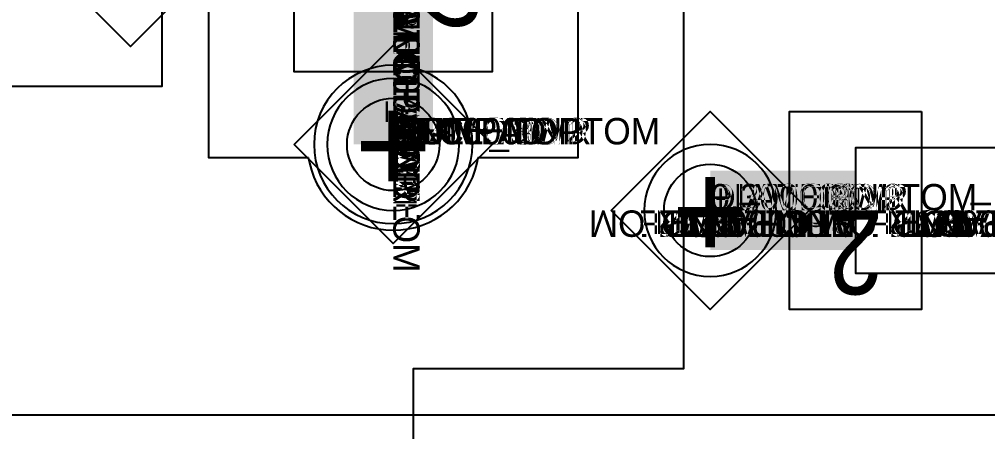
# Model space of a CAD drawing. Extents: x 0 to 323, y 0 to 320.
# Drawn here: x 59.17 to 66.5, y 89.58 to 92.7 of the extents above; entities that cross this region are included whole.
import ezdxf
from ezdxf.enums import TextEntityAlignment as Align

# ---------------------------------------------------------------- set-up
doc = ezdxf.new("R2010")
doc.units = 0
doc.header["$MEASUREMENT"] = 0
doc.layers.get('0').update_dxf_attribs({"linetype": 'CONTINUOUS'})
for name, color, linetype in [('CDN_FIGURES', 7, 'CONTINUOUS'), ('ETCH_BOTTOM', 7, 'CONTINUOUS'), ('ETCH_GND', 3, 'CONTINUOUS'), ('ETCH_INT1', 4, 'CONTINUOUS'), ('ETCH_INT2', 5, 'CONTINUOUS'), ('ETCH_PWR', 6, 'CONTINUOUS'), ('ETCH_TOP', 2, 'CONTINUOUS'), ('MANUFACTURING_NCLEGEND-1-6', 8, 'CONTINUOUS'), ('PACKAGE_GEOMETRY_ASSEMBLY_TOP', 11, 'CONTINUOUS'), ('PACKAGE_GEOMETRY_PIN_NUMBER', 9, 'CONTINUOUS')]:
    doc.layers.add(name, color=color, linetype=linetype)

# ---------------------------------------------------------------- blocks, each defined once
blk = doc.blocks.new('PAD_INFO')
for tag in ['SHAPE_TYPE', 'PAD_HEIGHT', 'PAD_LAYER', 'PAD_TYPE', 'PAD_WIDTH']:
    blk.add_attdef(tag, (0, 0), '', height=0.2)
at = {"flags": 2}
blk.add_attdef('CDN_TYPE', (0, 0), '', height=0.2, dxfattribs=at)
blk = doc.blocks.new('DRILL_INFO')
at = {"flags": 2}
blk.add_attdef('CDN_TYPE', (0, 0), '', height=0.2, dxfattribs=at)
for tag in ['FSHAPE', 'FCHAR', 'DRILL_HEIGHT', 'DIAMETER', 'PLATED', 'DRILL_WIDTH']:
    blk.add_attdef(tag, (0, 0), '', height=0.2)
blk = doc.blocks.new('VIA0700X0300')
at = {"layer": 'ETCH_BOTTOM'}
blk.add_circle((0, 0), 0.35, dxfattribs=at)
at = {"layer": 'ETCH_GND'}
blk.add_circle((0, 0), 0.35, dxfattribs=at)
at = {"layer": 'ETCH_INT1'}
blk.add_circle((0, 0), 0.35, dxfattribs=at)
at = {"layer": 'ETCH_INT2'}
blk.add_circle((0, 0), 0.35, dxfattribs=at)
at = {"layer": 'ETCH_PWR'}
blk.add_circle((0, 0), 0.35, dxfattribs=at)
at = {"layer": 'ETCH_TOP'}
blk.add_circle((0, 0), 0.35, dxfattribs=at)
ref = blk.add_blockref('PAD_INFO', (0, 0))
ref.add_attrib('PAD_LAYER', 'ETCH_TOP', (0, 0), dxfattribs={"height": 0.2})
ref.add_attrib('SHAPE_TYPE', 'NULL', (0, 0), dxfattribs={"height": 0.2})
ref.add_attrib('PAD_TYPE', 'ANTIPAD', (0, 0), dxfattribs={"height": 0.2})
ref.add_attrib('PAD_WIDTH', '0.000000', (0, 0), dxfattribs={"height": 0.2})
ref.add_attrib('PAD_HEIGHT', '0.000000', (0, 0), dxfattribs={"height": 0.2})
ref = blk.add_blockref('PAD_INFO', (0, 0))
ref.add_attrib('PAD_LAYER', 'ETCH_GND', (0, 0), dxfattribs={"height": 0.2})
ref.add_attrib('SHAPE_TYPE', 'NULL', (0, 0), dxfattribs={"height": 0.2})
ref.add_attrib('PAD_TYPE', 'ANTIPAD', (0, 0), dxfattribs={"height": 0.2})
ref.add_attrib('PAD_WIDTH', '0.000000', (0, 0), dxfattribs={"height": 0.2})
ref.add_attrib('PAD_HEIGHT', '0.000000', (0, 0), dxfattribs={"height": 0.2})
ref = blk.add_blockref('PAD_INFO', (0, 0))
ref.add_attrib('PAD_LAYER', 'ETCH_INT1', (0, 0), dxfattribs={"height": 0.2})
ref.add_attrib('SHAPE_TYPE', 'NULL', (0, 0), dxfattribs={"height": 0.2})
ref.add_attrib('PAD_TYPE', 'ANTIPAD', (0, 0), dxfattribs={"height": 0.2})
ref.add_attrib('PAD_WIDTH', '0.000000', (0, 0), dxfattribs={"height": 0.2})
ref.add_attrib('PAD_HEIGHT', '0.000000', (0, 0), dxfattribs={"height": 0.2})
ref = blk.add_blockref('PAD_INFO', (0, 0))
ref.add_attrib('PAD_LAYER', 'ETCH_INT2', (0, 0), dxfattribs={"height": 0.2})
ref.add_attrib('SHAPE_TYPE', 'NULL', (0, 0), dxfattribs={"height": 0.2})
ref.add_attrib('PAD_TYPE', 'ANTIPAD', (0, 0), dxfattribs={"height": 0.2})
ref.add_attrib('PAD_WIDTH', '0.000000', (0, 0), dxfattribs={"height": 0.2})
ref.add_attrib('PAD_HEIGHT', '0.000000', (0, 0), dxfattribs={"height": 0.2})
ref = blk.add_blockref('PAD_INFO', (0, 0))
ref.add_attrib('PAD_LAYER', 'ETCH_PWR', (0, 0), dxfattribs={"height": 0.2})
ref.add_attrib('SHAPE_TYPE', 'NULL', (0, 0), dxfattribs={"height": 0.2})
ref.add_attrib('PAD_TYPE', 'ANTIPAD', (0, 0), dxfattribs={"height": 0.2})
ref.add_attrib('PAD_WIDTH', '0.000000', (0, 0), dxfattribs={"height": 0.2})
ref.add_attrib('PAD_HEIGHT', '0.000000', (0, 0), dxfattribs={"height": 0.2})
ref = blk.add_blockref('PAD_INFO', (0, 0))
ref.add_attrib('PAD_LAYER', 'ETCH_BOTTOM', (0, 0), dxfattribs={"height": 0.2})
ref.add_attrib('SHAPE_TYPE', 'NULL', (0, 0), dxfattribs={"height": 0.2})
ref.add_attrib('PAD_TYPE', 'ANTIPAD', (0, 0), dxfattribs={"height": 0.2})
ref.add_attrib('PAD_WIDTH', '0.000000', (0, 0), dxfattribs={"height": 0.2})
ref.add_attrib('PAD_HEIGHT', '0.000000', (0, 0), dxfattribs={"height": 0.2})
ref = blk.add_blockref('PAD_INFO', (0, 0))
ref.add_attrib('PAD_LAYER', 'ETCH_TOP', (0, 0), dxfattribs={"height": 0.2})
ref.add_attrib('SHAPE_TYPE', 'NULL', (0, 0), dxfattribs={"height": 0.2})
ref.add_attrib('PAD_TYPE', 'THERMAL', (0, 0), dxfattribs={"height": 0.2})
ref.add_attrib('PAD_WIDTH', '0.000000', (0, 0), dxfattribs={"height": 0.2})
ref.add_attrib('PAD_HEIGHT', '0.000000', (0, 0), dxfattribs={"height": 0.2})
ref = blk.add_blockref('PAD_INFO', (0, 0))
ref.add_attrib('PAD_LAYER', 'ETCH_GND', (0, 0), dxfattribs={"height": 0.2})
ref.add_attrib('SHAPE_TYPE', 'NULL', (0, 0), dxfattribs={"height": 0.2})
ref.add_attrib('PAD_TYPE', 'THERMAL', (0, 0), dxfattribs={"height": 0.2})
ref.add_attrib('PAD_WIDTH', '0.000000', (0, 0), dxfattribs={"height": 0.2})
ref.add_attrib('PAD_HEIGHT', '0.000000', (0, 0), dxfattribs={"height": 0.2})
ref = blk.add_blockref('PAD_INFO', (0, 0))
ref.add_attrib('PAD_LAYER', 'ETCH_INT1', (0, 0), dxfattribs={"height": 0.2})
ref.add_attrib('SHAPE_TYPE', 'NULL', (0, 0), dxfattribs={"height": 0.2})
ref.add_attrib('PAD_TYPE', 'THERMAL', (0, 0), dxfattribs={"height": 0.2})
ref.add_attrib('PAD_WIDTH', '0.000000', (0, 0), dxfattribs={"height": 0.2})
ref.add_attrib('PAD_HEIGHT', '0.000000', (0, 0), dxfattribs={"height": 0.2})
ref = blk.add_blockref('PAD_INFO', (0, 0))
ref.add_attrib('PAD_LAYER', 'ETCH_INT2', (0, 0), dxfattribs={"height": 0.2})
ref.add_attrib('SHAPE_TYPE', 'NULL', (0, 0), dxfattribs={"height": 0.2})
ref.add_attrib('PAD_TYPE', 'THERMAL', (0, 0), dxfattribs={"height": 0.2})
ref.add_attrib('PAD_WIDTH', '0.000000', (0, 0), dxfattribs={"height": 0.2})
ref.add_attrib('PAD_HEIGHT', '0.000000', (0, 0), dxfattribs={"height": 0.2})
ref = blk.add_blockref('PAD_INFO', (0, 0))
ref.add_attrib('PAD_LAYER', 'ETCH_PWR', (0, 0), dxfattribs={"height": 0.2})
ref.add_attrib('SHAPE_TYPE', 'NULL', (0, 0), dxfattribs={"height": 0.2})
ref.add_attrib('PAD_TYPE', 'THERMAL', (0, 0), dxfattribs={"height": 0.2})
ref.add_attrib('PAD_WIDTH', '0.000000', (0, 0), dxfattribs={"height": 0.2})
ref.add_attrib('PAD_HEIGHT', '0.000000', (0, 0), dxfattribs={"height": 0.2})
ref = blk.add_blockref('PAD_INFO', (0, 0))
ref.add_attrib('PAD_LAYER', 'ETCH_BOTTOM', (0, 0), dxfattribs={"height": 0.2})
ref.add_attrib('SHAPE_TYPE', 'NULL', (0, 0), dxfattribs={"height": 0.2})
ref.add_attrib('PAD_TYPE', 'THERMAL', (0, 0), dxfattribs={"height": 0.2})
ref.add_attrib('PAD_WIDTH', '0.000000', (0, 0), dxfattribs={"height": 0.2})
ref.add_attrib('PAD_HEIGHT', '0.000000', (0, 0), dxfattribs={"height": 0.2})
ref = blk.add_blockref('PAD_INFO', (0, 0))
ref.add_attrib('PAD_LAYER', 'ETCH_TOP', (0, 0), dxfattribs={"height": 0.2})
ref.add_attrib('SHAPE_TYPE', 'CIRCLE', (0, 0), dxfattribs={"height": 0.2})
ref.add_attrib('PAD_TYPE', 'REGULAR', (0, 0), dxfattribs={"height": 0.2})
ref.add_attrib('PAD_WIDTH', '0.700000', (0, 0), dxfattribs={"height": 0.2})
ref.add_attrib('PAD_HEIGHT', '0.700000', (0, 0), dxfattribs={"height": 0.2})
ref = blk.add_blockref('PAD_INFO', (0, 0))
ref.add_attrib('PAD_LAYER', 'ETCH_GND', (0, 0), dxfattribs={"height": 0.2})
ref.add_attrib('SHAPE_TYPE', 'CIRCLE', (0, 0), dxfattribs={"height": 0.2})
ref.add_attrib('PAD_TYPE', 'REGULAR', (0, 0), dxfattribs={"height": 0.2})
ref.add_attrib('PAD_WIDTH', '0.700000', (0, 0), dxfattribs={"height": 0.2})
ref.add_attrib('PAD_HEIGHT', '0.700000', (0, 0), dxfattribs={"height": 0.2})
ref = blk.add_blockref('PAD_INFO', (0, 0))
ref.add_attrib('PAD_LAYER', 'ETCH_INT1', (0, 0), dxfattribs={"height": 0.2})
ref.add_attrib('SHAPE_TYPE', 'CIRCLE', (0, 0), dxfattribs={"height": 0.2})
ref.add_attrib('PAD_TYPE', 'REGULAR', (0, 0), dxfattribs={"height": 0.2})
ref.add_attrib('PAD_WIDTH', '0.700000', (0, 0), dxfattribs={"height": 0.2})
ref.add_attrib('PAD_HEIGHT', '0.700000', (0, 0), dxfattribs={"height": 0.2})
ref = blk.add_blockref('PAD_INFO', (0, 0))
ref.add_attrib('PAD_LAYER', 'ETCH_INT2', (0, 0), dxfattribs={"height": 0.2})
ref.add_attrib('SHAPE_TYPE', 'CIRCLE', (0, 0), dxfattribs={"height": 0.2})
ref.add_attrib('PAD_TYPE', 'REGULAR', (0, 0), dxfattribs={"height": 0.2})
ref.add_attrib('PAD_WIDTH', '0.700000', (0, 0), dxfattribs={"height": 0.2})
ref.add_attrib('PAD_HEIGHT', '0.700000', (0, 0), dxfattribs={"height": 0.2})
ref = blk.add_blockref('PAD_INFO', (0, 0))
ref.add_attrib('PAD_LAYER', 'ETCH_PWR', (0, 0), dxfattribs={"height": 0.2})
ref.add_attrib('SHAPE_TYPE', 'CIRCLE', (0, 0), dxfattribs={"height": 0.2})
ref.add_attrib('PAD_TYPE', 'REGULAR', (0, 0), dxfattribs={"height": 0.2})
ref.add_attrib('PAD_WIDTH', '0.700000', (0, 0), dxfattribs={"height": 0.2})
ref.add_attrib('PAD_HEIGHT', '0.700000', (0, 0), dxfattribs={"height": 0.2})
ref = blk.add_blockref('PAD_INFO', (0, 0))
ref.add_attrib('PAD_LAYER', 'ETCH_BOTTOM', (0, 0), dxfattribs={"height": 0.2})
ref.add_attrib('SHAPE_TYPE', 'CIRCLE', (0, 0), dxfattribs={"height": 0.2})
ref.add_attrib('PAD_TYPE', 'REGULAR', (0, 0), dxfattribs={"height": 0.2})
ref.add_attrib('PAD_WIDTH', '0.700000', (0, 0), dxfattribs={"height": 0.2})
ref.add_attrib('PAD_HEIGHT', '0.700000', (0, 0), dxfattribs={"height": 0.2})
ref = blk.add_blockref('DRILL_INFO', (0, 0))
ref.add_attrib('DIAMETER', '0.300000', (0, 0), dxfattribs={"height": 0.2})
ref.add_attrib('PLATED', 'PLATED', (0, 0), dxfattribs={"height": 0.2})
ref.add_attrib('FSHAPE', 'DIAMOND', (0, 0), dxfattribs={"height": 0.2})
ref.add_attrib('FCHAR', '+', (0, 0), dxfattribs={"height": 0.2})
ref.add_attrib('DRILL_WIDTH', '1.500000', (0, 0), dxfattribs={"height": 0.2})
ref.add_attrib('DRILL_HEIGHT', '1.500000', (0, 0), dxfattribs={"height": 0.2})
for tag in ['CDN_TYPE', 'PIN']:
    blk.add_attdef(tag, (0, 0), '', height=0.2)
at = {"flags": 2}
for tag in ['PSTKNAME', 'BBV']:
    blk.add_attdef(tag, (0, 0), '', height=0.2, dxfattribs=at)
blk = doc.blocks.new('FIGURE_DIAMOND')
at = {"layer": 'CDN_FIGURES'}
blk.add_lwpolyline([(-0.5, 0), (0, 0.5), (0.5, 0), (0, -0.5)], close=True, dxfattribs=at)
blk = doc.blocks.new('RC1000X1500TS')
at = {"layer": 'ETCH_TOP'}
blk.add_lwpolyline([(-0.5, -0.75), (-0.5, 0.75), (0.5, 0.75), (0.5, -0.75)], close=True, dxfattribs=at)
ref = blk.add_blockref('PAD_INFO', (0, 0))
ref.add_attrib('PAD_LAYER', 'ETCH_TOP', (0, 0), dxfattribs={"height": 0.2})
ref.add_attrib('SHAPE_TYPE', 'NULL', (0, 0), dxfattribs={"height": 0.2})
ref.add_attrib('PAD_TYPE', 'ANTIPAD', (0, 0), dxfattribs={"height": 0.2})
ref.add_attrib('PAD_WIDTH', '0.000000', (0, 0), dxfattribs={"height": 0.2})
ref.add_attrib('PAD_HEIGHT', '0.000000', (0, 0), dxfattribs={"height": 0.2})
ref = blk.add_blockref('PAD_INFO', (0, 0))
ref.add_attrib('PAD_LAYER', 'ETCH_GND', (0, 0), dxfattribs={"height": 0.2})
ref.add_attrib('SHAPE_TYPE', 'NULL', (0, 0), dxfattribs={"height": 0.2})
ref.add_attrib('PAD_TYPE', 'ANTIPAD', (0, 0), dxfattribs={"height": 0.2})
ref.add_attrib('PAD_WIDTH', '0.000000', (0, 0), dxfattribs={"height": 0.2})
ref.add_attrib('PAD_HEIGHT', '0.000000', (0, 0), dxfattribs={"height": 0.2})
ref = blk.add_blockref('PAD_INFO', (0, 0))
ref.add_attrib('PAD_LAYER', 'ETCH_INT1', (0, 0), dxfattribs={"height": 0.2})
ref.add_attrib('SHAPE_TYPE', 'NULL', (0, 0), dxfattribs={"height": 0.2})
ref.add_attrib('PAD_TYPE', 'ANTIPAD', (0, 0), dxfattribs={"height": 0.2})
ref.add_attrib('PAD_WIDTH', '0.000000', (0, 0), dxfattribs={"height": 0.2})
ref.add_attrib('PAD_HEIGHT', '0.000000', (0, 0), dxfattribs={"height": 0.2})
ref = blk.add_blockref('PAD_INFO', (0, 0))
ref.add_attrib('PAD_LAYER', 'ETCH_INT2', (0, 0), dxfattribs={"height": 0.2})
ref.add_attrib('SHAPE_TYPE', 'NULL', (0, 0), dxfattribs={"height": 0.2})
ref.add_attrib('PAD_TYPE', 'ANTIPAD', (0, 0), dxfattribs={"height": 0.2})
ref.add_attrib('PAD_WIDTH', '0.000000', (0, 0), dxfattribs={"height": 0.2})
ref.add_attrib('PAD_HEIGHT', '0.000000', (0, 0), dxfattribs={"height": 0.2})
ref = blk.add_blockref('PAD_INFO', (0, 0))
ref.add_attrib('PAD_LAYER', 'ETCH_PWR', (0, 0), dxfattribs={"height": 0.2})
ref.add_attrib('SHAPE_TYPE', 'NULL', (0, 0), dxfattribs={"height": 0.2})
ref.add_attrib('PAD_TYPE', 'ANTIPAD', (0, 0), dxfattribs={"height": 0.2})
ref.add_attrib('PAD_WIDTH', '0.000000', (0, 0), dxfattribs={"height": 0.2})
ref.add_attrib('PAD_HEIGHT', '0.000000', (0, 0), dxfattribs={"height": 0.2})
ref = blk.add_blockref('PAD_INFO', (0, 0))
ref.add_attrib('PAD_LAYER', 'ETCH_BOTTOM', (0, 0), dxfattribs={"height": 0.2})
ref.add_attrib('SHAPE_TYPE', 'NULL', (0, 0), dxfattribs={"height": 0.2})
ref.add_attrib('PAD_TYPE', 'ANTIPAD', (0, 0), dxfattribs={"height": 0.2})
ref.add_attrib('PAD_WIDTH', '0.000000', (0, 0), dxfattribs={"height": 0.2})
ref.add_attrib('PAD_HEIGHT', '0.000000', (0, 0), dxfattribs={"height": 0.2})
ref = blk.add_blockref('PAD_INFO', (0, 0))
ref.add_attrib('PAD_LAYER', 'ETCH_TOP', (0, 0), dxfattribs={"height": 0.2})
ref.add_attrib('SHAPE_TYPE', 'NULL', (0, 0), dxfattribs={"height": 0.2})
ref.add_attrib('PAD_TYPE', 'THERMAL', (0, 0), dxfattribs={"height": 0.2})
ref.add_attrib('PAD_WIDTH', '0.000000', (0, 0), dxfattribs={"height": 0.2})
ref.add_attrib('PAD_HEIGHT', '0.000000', (0, 0), dxfattribs={"height": 0.2})
ref = blk.add_blockref('PAD_INFO', (0, 0))
ref.add_attrib('PAD_LAYER', 'ETCH_GND', (0, 0), dxfattribs={"height": 0.2})
ref.add_attrib('SHAPE_TYPE', 'NULL', (0, 0), dxfattribs={"height": 0.2})
ref.add_attrib('PAD_TYPE', 'THERMAL', (0, 0), dxfattribs={"height": 0.2})
ref.add_attrib('PAD_WIDTH', '0.000000', (0, 0), dxfattribs={"height": 0.2})
ref.add_attrib('PAD_HEIGHT', '0.000000', (0, 0), dxfattribs={"height": 0.2})
ref = blk.add_blockref('PAD_INFO', (0, 0))
ref.add_attrib('PAD_LAYER', 'ETCH_INT1', (0, 0), dxfattribs={"height": 0.2})
ref.add_attrib('SHAPE_TYPE', 'NULL', (0, 0), dxfattribs={"height": 0.2})
ref.add_attrib('PAD_TYPE', 'THERMAL', (0, 0), dxfattribs={"height": 0.2})
ref.add_attrib('PAD_WIDTH', '0.000000', (0, 0), dxfattribs={"height": 0.2})
ref.add_attrib('PAD_HEIGHT', '0.000000', (0, 0), dxfattribs={"height": 0.2})
ref = blk.add_blockref('PAD_INFO', (0, 0))
ref.add_attrib('PAD_LAYER', 'ETCH_INT2', (0, 0), dxfattribs={"height": 0.2})
ref.add_attrib('SHAPE_TYPE', 'NULL', (0, 0), dxfattribs={"height": 0.2})
ref.add_attrib('PAD_TYPE', 'THERMAL', (0, 0), dxfattribs={"height": 0.2})
ref.add_attrib('PAD_WIDTH', '0.000000', (0, 0), dxfattribs={"height": 0.2})
ref.add_attrib('PAD_HEIGHT', '0.000000', (0, 0), dxfattribs={"height": 0.2})
ref = blk.add_blockref('PAD_INFO', (0, 0))
ref.add_attrib('PAD_LAYER', 'ETCH_PWR', (0, 0), dxfattribs={"height": 0.2})
ref.add_attrib('SHAPE_TYPE', 'NULL', (0, 0), dxfattribs={"height": 0.2})
ref.add_attrib('PAD_TYPE', 'THERMAL', (0, 0), dxfattribs={"height": 0.2})
ref.add_attrib('PAD_WIDTH', '0.000000', (0, 0), dxfattribs={"height": 0.2})
ref.add_attrib('PAD_HEIGHT', '0.000000', (0, 0), dxfattribs={"height": 0.2})
ref = blk.add_blockref('PAD_INFO', (0, 0))
ref.add_attrib('PAD_LAYER', 'ETCH_BOTTOM', (0, 0), dxfattribs={"height": 0.2})
ref.add_attrib('SHAPE_TYPE', 'NULL', (0, 0), dxfattribs={"height": 0.2})
ref.add_attrib('PAD_TYPE', 'THERMAL', (0, 0), dxfattribs={"height": 0.2})
ref.add_attrib('PAD_WIDTH', '0.000000', (0, 0), dxfattribs={"height": 0.2})
ref.add_attrib('PAD_HEIGHT', '0.000000', (0, 0), dxfattribs={"height": 0.2})
ref = blk.add_blockref('PAD_INFO', (0, 0))
ref.add_attrib('PAD_LAYER', 'ETCH_GND', (0, 0), dxfattribs={"height": 0.2})
ref.add_attrib('SHAPE_TYPE', 'NULL', (0, 0), dxfattribs={"height": 0.2})
ref.add_attrib('PAD_TYPE', 'REGULAR', (0, 0), dxfattribs={"height": 0.2})
ref.add_attrib('PAD_WIDTH', '0.000000', (0, 0), dxfattribs={"height": 0.2})
ref.add_attrib('PAD_HEIGHT', '0.000000', (0, 0), dxfattribs={"height": 0.2})
ref = blk.add_blockref('PAD_INFO', (0, 0))
ref.add_attrib('PAD_LAYER', 'ETCH_INT1', (0, 0), dxfattribs={"height": 0.2})
ref.add_attrib('SHAPE_TYPE', 'NULL', (0, 0), dxfattribs={"height": 0.2})
ref.add_attrib('PAD_TYPE', 'REGULAR', (0, 0), dxfattribs={"height": 0.2})
ref.add_attrib('PAD_WIDTH', '0.000000', (0, 0), dxfattribs={"height": 0.2})
ref.add_attrib('PAD_HEIGHT', '0.000000', (0, 0), dxfattribs={"height": 0.2})
ref = blk.add_blockref('PAD_INFO', (0, 0))
ref.add_attrib('PAD_LAYER', 'ETCH_INT2', (0, 0), dxfattribs={"height": 0.2})
ref.add_attrib('SHAPE_TYPE', 'NULL', (0, 0), dxfattribs={"height": 0.2})
ref.add_attrib('PAD_TYPE', 'REGULAR', (0, 0), dxfattribs={"height": 0.2})
ref.add_attrib('PAD_WIDTH', '0.000000', (0, 0), dxfattribs={"height": 0.2})
ref.add_attrib('PAD_HEIGHT', '0.000000', (0, 0), dxfattribs={"height": 0.2})
ref = blk.add_blockref('PAD_INFO', (0, 0))
ref.add_attrib('PAD_LAYER', 'ETCH_PWR', (0, 0), dxfattribs={"height": 0.2})
ref.add_attrib('SHAPE_TYPE', 'NULL', (0, 0), dxfattribs={"height": 0.2})
ref.add_attrib('PAD_TYPE', 'REGULAR', (0, 0), dxfattribs={"height": 0.2})
ref.add_attrib('PAD_WIDTH', '0.000000', (0, 0), dxfattribs={"height": 0.2})
ref.add_attrib('PAD_HEIGHT', '0.000000', (0, 0), dxfattribs={"height": 0.2})
ref = blk.add_blockref('PAD_INFO', (0, 0))
ref.add_attrib('PAD_LAYER', 'ETCH_BOTTOM', (0, 0), dxfattribs={"height": 0.2})
ref.add_attrib('SHAPE_TYPE', 'NULL', (0, 0), dxfattribs={"height": 0.2})
ref.add_attrib('PAD_TYPE', 'REGULAR', (0, 0), dxfattribs={"height": 0.2})
ref.add_attrib('PAD_WIDTH', '0.000000', (0, 0), dxfattribs={"height": 0.2})
ref.add_attrib('PAD_HEIGHT', '0.000000', (0, 0), dxfattribs={"height": 0.2})
ref = blk.add_blockref('DRILL_INFO', (0, 0))
ref.add_attrib('DIAMETER', '0.000000', (0, 0), dxfattribs={"height": 0.2})
ref.add_attrib('PLATED', 'PLATED', (0, 0), dxfattribs={"height": 0.2})
ref.add_attrib('FSHAPE', 'NULL', (0, 0), dxfattribs={"height": 0.2})
ref.add_attrib('DRILL_WIDTH', '0.000000', (0, 0), dxfattribs={"height": 0.2})
ref.add_attrib('DRILL_HEIGHT', '0.000000', (0, 0), dxfattribs={"height": 0.2})
ref = blk.add_blockref('PAD_INFO', (0, 0))
ref.add_attrib('PAD_LAYER', 'ETCH_TOP', (0, 0), dxfattribs={"height": 0.2})
ref.add_attrib('SHAPE_TYPE', 'RECTANGLE', (0, 0), dxfattribs={"height": 0.2})
ref.add_attrib('PAD_TYPE', 'REGULAR', (0, 0), dxfattribs={"height": 0.2})
ref.add_attrib('PAD_WIDTH', '1.000000', (0, 0), dxfattribs={"height": 0.2})
ref.add_attrib('PAD_HEIGHT', '1.500000', (0, 0), dxfattribs={"height": 0.2})
for tag in ['CDN_TYPE', 'PIN']:
    blk.add_attdef(tag, (0, 0), '', height=0.2)
at = {"flags": 2}
for tag in ['PSTKNAME', 'BBV']:
    blk.add_attdef(tag, (0, 0), '', height=0.2, dxfattribs=at)
blk = doc.blocks.new('F56')
at = {"layer": 'PACKAGE_GEOMETRY_ASSEMBLY_TOP'}
blk.add_lwpolyline([(0, -0.475), (1.75, -0.475), (1.75, 0.475), (0, 0.475)], close=True, dxfattribs=at)
at = {"layer": 'ETCH_TOP'}
ref = blk.add_blockref('RC1000X1500TS', (0, 0), dxfattribs=at)
ref.add_attrib('CDN_TYPE', 'PIN', (0, 0), dxfattribs={"height": 0.2})
ref.add_attrib('PIN', '1', (0, 0), dxfattribs={"height": 0.2})
ref = blk.add_blockref('RC1000X1500TS', (1.75, 0), dxfattribs=at)
ref.add_attrib('CDN_TYPE', 'PIN', (0, 0), dxfattribs={"height": 0.2})
ref.add_attrib('PIN', '2', (0, 0), dxfattribs={"height": 0.2})
at = {"flags": 2}
for tag in ['SYMBOL_TYPE', 'CDN_TYPE', 'REFDES']:
    blk.add_attdef(tag, (0, 0), '', height=0.2, dxfattribs=at)

msp = doc.modelspace()

# ---------------------------------------------------------------- linework, layer by layer
at = {"layer": 'ETCH_BOTTOM'}
msp.add_lwpolyline([(86.1508, 97.5873), (84.0836, 95.5201), (72.7336, 95.5201), (66.9136, 89.7001), (36.4928, 89.7001, -0.668179)], format="xyb", dxfattribs=at)
msp.add_lwpolyline([(62, 92.3501, 1), (62, 91.1499, 1)], format="xyb", close=True, dxfattribs=at)
at = {"layer": 'ETCH_GND'}
msp.add_lwpolyline([(62.5001, 91.75, 1), (61.4999, 91.75, 1)], format="xyb", close=True, dxfattribs=at)
at = {"layer": 'ETCH_INT1'}
msp.add_lwpolyline([(62.6001, 91.75, 1), (61.3999, 91.75, 1)], format="xyb", close=True, dxfattribs=at)
at = {"layer": 'ETCH_INT2'}
msp.add_lwpolyline([(62.5001, 91.75, 1), (61.4999, 91.75, 1)], format="xyb", close=True, dxfattribs=at)
at = {"layer": 'ETCH_PWR'}
msp.add_lwpolyline([(64.9001, 91.25, 1), (63.8999, 91.25, 1)], format="xyb", close=True, dxfattribs=at)
at = {"layer": 'ETCH_TOP'}
for points, format in [([(56.7499, 92.1899), (60.2501, 92.1899), (60.2501, 93.8599), (60.5999, 93.8599), (60.5999, 91.6499), (61.3564, 91.6499), (61.3651, 91.6101, 0.80364), (62.6349, 91.6101), (62.6436, 91.6499), (63.4001, 91.6499), (63.4001, 93.2999), (64.198, 93.2999), (64.198, 90.0501), (62.1499, 90.0501), (62.1499, 89.1001), (61.7929, 89.1001), (61.2679, 88.5751), (57.3999, 88.5751)], "xyb"), ([(62, 92.8, 0.6, 0.6, 0), (62, 91.75, 0.6, 0.6, 0)], "xyseb"), ([(65.5, 91.25, 0.6, 0.6, 0), (64.4, 91.25, 0.6, 0.6, 0)], "xyseb")]:
    msp.add_lwpolyline(points, format=format, dxfattribs=at)

# ---------------------------------------------------------------- block references
for p, rotation in [((62, 94.55), 270), ((67.25, 91.25), 180)]:
    msp.add_blockref('F56', p, dxfattribs=dict(rotation=rotation))
for p in [(62, 91.75), (64.4, 91.25)]:
    msp.add_blockref('VIA0700X0300', p, dxfattribs=at)
at = {"layer": 'MANUFACTURING_NCLEGEND-1-6', "xscale": 1.5, "yscale": 1.5}
for p in [(60.01, 93.24), (62, 91.75), (64.4, 91.25)]:
    msp.add_blockref('FIGURE_DIAMOND', p, dxfattribs=at)

# ---------------------------------------------------------------- texts
at = {"layer": 'MANUFACTURING_NCLEGEND-1-6'}
for p in [(62, 91.75), (64.4, 91.25)]:
    msp.add_text('+', height=0.75, dxfattribs=at).set_placement(p, align=Align.MIDDLE_CENTER)
at = {"layer": 'PACKAGE_GEOMETRY_PIN_NUMBER', "width": 0.88}
for rotation, p in [(270, (62, 92.8)), (180, (65.5, 91.25))]:
    msp.add_text('2', height=0.635, rotation=rotation, dxfattribs=at).set_placement(p, align=Align.CENTER)

doc.saveas('drawing.dxf')
